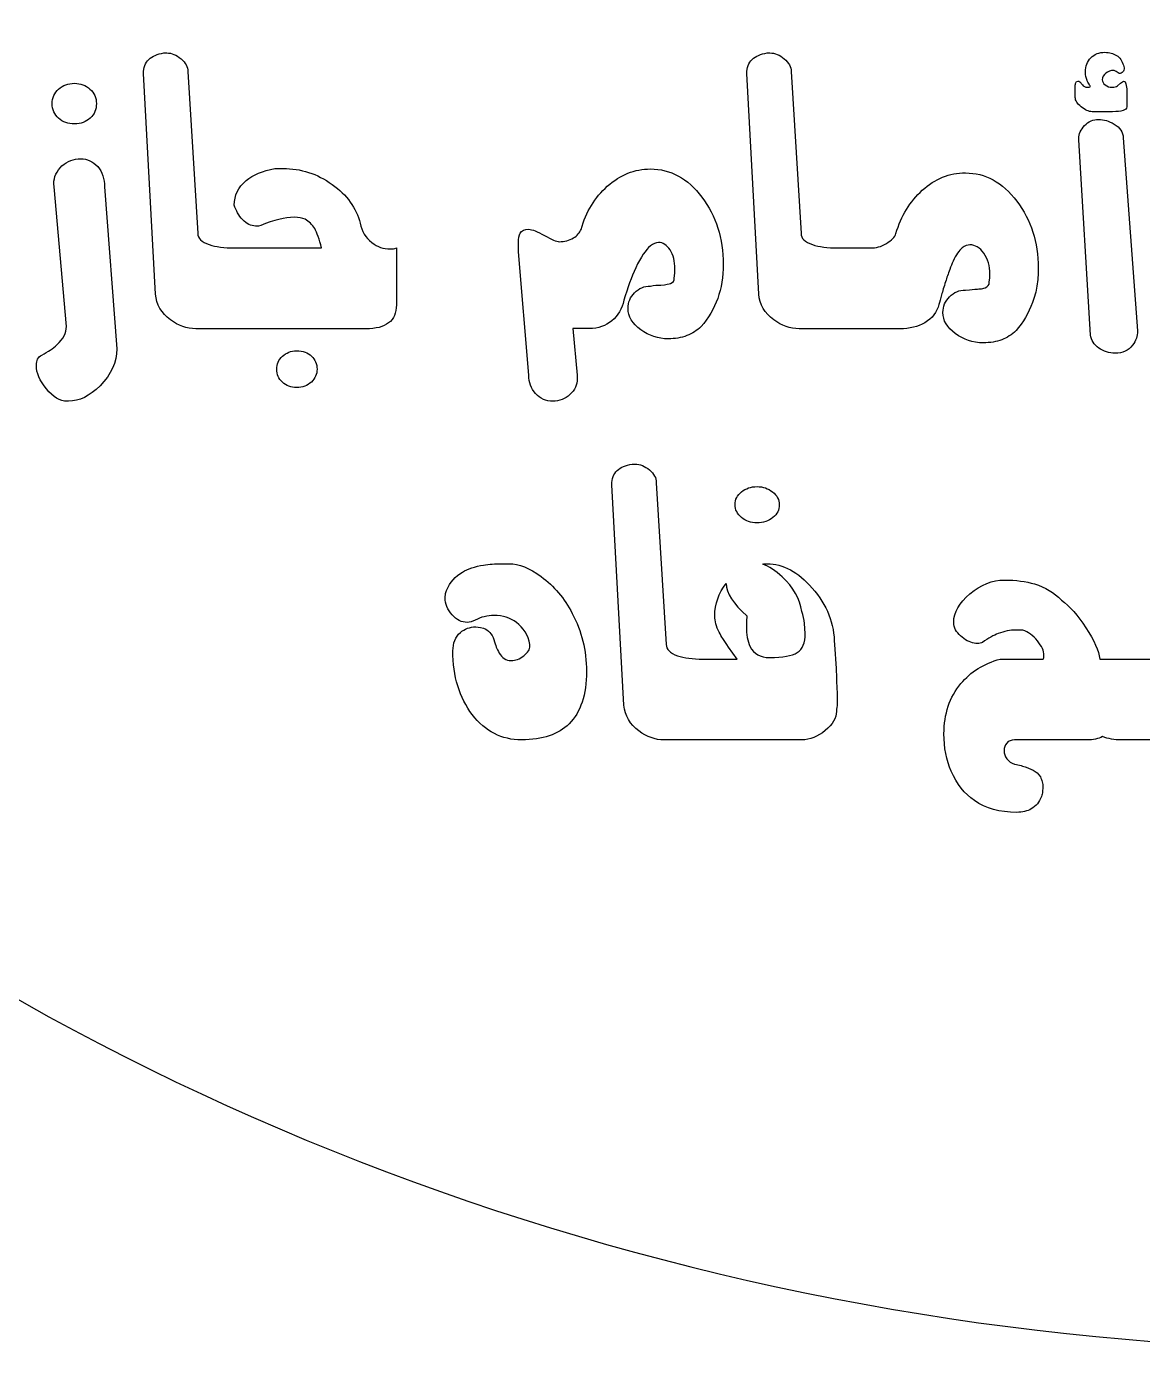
# Model space of a CAD drawing. Extents: x -11 to 3328, y 13 to 1701.
# Drawn here: x 2905.8 to 3017.5, y 781 to 913.3 of the extents above; entities that cross this region are included whole.
import ezdxf

# ---------------------------------------------------------------- set-up
doc = ezdxf.new("R2010")
doc.units = 0
doc.layers.add('H0107_Printing_Least_5', color=7, linetype='CONTINUOUS')

msp = doc.modelspace()

# ---------------------------------------------------------------- linework, layer by layer
at = {"layer": 'H0107_Printing_Least_5', "color": 1}
for points in [[(2919.574427, 910.695077), (2919.706427, 910.695077), (2919.871427, 910.695077)], [(2979.916426, 910.695077), (2980.047425, 910.695077), (2980.212425, 910.695077)], [(3015.585425, 909.457077), (3015.651425, 909.210077)], [(2918.750427, 886.565078), (2917.546427, 908.632077)], [(2921.998427, 908.830077), (2922.981427, 892.639078)], [(2979.092426, 886.565078), (2977.887426, 908.632077)], [(2982.339425, 908.830077), (2983.322425, 892.639078)], [(3015.139425, 908.632077), (3014.842425, 908.830077)], [(3010.749425, 906.238077), (3010.749425, 907.361077)], [(3011.211425, 907.802077), (3011.475425, 907.506077)], [(3012.003425, 907.262077), (3012.135425, 907.262077), (3012.284425, 907.329077)], [(3014.974425, 907.394077), (3015.288425, 907.658077)], [(3015.899425, 906.916077), (3015.899425, 905.315077)], [(3014.479425, 904.820077), (3012.449425, 904.820077)], [(3012.283425, 882.470078), (3011.096425, 902.014077), (3011.096425, 902.145077)], [(3015.548425, 902.211077), (3016.987425, 882.883078)], [(2930.696427, 899.141078), (2931.308427, 899.141078), (2931.506427, 899.141078)], [(2909.839427, 883.312078), (2908.619427, 897.312078), (2908.584427, 897.609078)], [(2913.651427, 897.310078), (2914.873427, 881.084078)], [(2929.275427, 893.431078), (2929.043427, 893.381078), (2928.762427, 893.381078)], [(2926.673427, 891.186078), (2935.359427, 891.186078)], [(2942.848426, 891.186078), (2942.848426, 885.937078)], [(2956.084426, 878.460078), (2955.061426, 890.789078), (2955.061426, 891.218078), (2955.061426, 891.648078)], [(2987.015425, 891.186078), (2990.216425, 891.186078)], [(2970.642426, 888.179078), (2970.708426, 888.656078), (2970.708426, 889.067078)], [(3002.150425, 887.761078), (3002.216425, 888.186078), (3002.216425, 888.545078)], [(2999.756425, 886.977078), (3000.186425, 887.010078), (3000.714425, 887.076078)], [(2942.848426, 885.937078), (2942.848426, 885.491078)], [(2939.811427, 883.098078), (2926.673427, 883.098078), (2926.458427, 883.098078), (2922.778427, 883.098078)], [(2960.508426, 883.115078), (2960.937426, 878.460078), (2960.937426, 878.278078), (2960.937426, 878.114078)], [(2962.142426, 883.115078), (2960.508426, 883.115078)], [(2993.220425, 883.098078), (2987.015425, 883.098078), (2986.800425, 883.098078), (2983.120425, 883.098078)], [(2910.036427, 875.852078), (2909.905427, 875.852078)], [(2966.422426, 869.567078), (2966.554426, 869.567078), (2966.719426, 869.567078)], [(2965.599426, 845.436079), (2964.394426, 867.504078)], [(2968.846426, 867.702078), (2969.829426, 851.510079)], [(2953.517426, 859.597079), (2954.145426, 859.597079)], [(2947.724426, 856.181079), (2947.757426, 856.610079)], [(2950.728426, 853.953079), (2950.332426, 853.771079), (2949.919426, 853.722079)], [(2977.889426, 854.374079), (2977.852426, 853.815079), (2977.852426, 853.334079)], [(2950.794426, 853.275079), (2951.272426, 853.210079), (2951.553426, 853.143079)], [(2983.736425, 852.626079), (2983.662425, 853.630079)], [(2998.625425, 853.337079), (2998.608425, 853.519079), (2998.592425, 853.749079)], [(3005.491425, 852.962079), (3005.012425, 852.962079), (3004.847425, 852.962079)], [(2956.208426, 851.368079), (2956.208426, 851.501079)], [(2973.521426, 850.057079), (2976.921426, 850.057079), (2976.079426, 851.248079)], [(2986.659425, 851.501079), (2986.841425, 849.105079)], [(3003.246425, 850.057079), (3007.554425, 850.057079), (3007.604425, 850.191079), (3007.620425, 850.425079)], [(3013.199425, 850.057079), (3015.064425, 850.057079), (3021.781424, 850.057079)], [(2986.923425, 846.709079), (2986.923425, 846.461079)], [(2986.923425, 846.461079), (2986.923425, 846.229079), (2986.923425, 846.048079), (2986.923425, 845.420079)], [(2983.407425, 841.970079), (2973.521426, 841.970079), (2973.306426, 841.970079), (2969.626426, 841.970079)], [(3011.978425, 841.970079), (3004.880425, 841.970079), (3004.682425, 841.970079)], [(3024.241424, 841.970079), (3015.361425, 841.970079)], [(3005.854425, 839.236079), (3006.531425, 838.939079)], [(3007.521425, 837.211079), (3007.471425, 836.799079)]]:
    msp.add_lwpolyline(points, dxfattribs=at)
for points in [[(2908.419427, 905.628077)], [(3001.605425, 890.661078)], [(2934.339427, 877.775078)], [(2913.205427, 877.404078)], [(2978.918426, 867.306078)], [(2960.136426, 843.589079)]]:
    msp.add_lwpolyline(points, close=True, dxfattribs=at)
for points in [[(2793.42343, 996.903075), (2793.42343, 869.308078), (2911.967427, 780.97908), (3039.562424, 780.97908)], [(2918.082427, 910.041077), (2918.439427, 910.376077), (2918.936427, 910.595077), (2919.574427, 910.695077)], [(2919.871427, 910.695077), (2920.365427, 910.695077), (2920.843427, 910.500077), (2921.305427, 910.109077)], [(2978.423426, 910.041077), (2978.780426, 910.376077), (2979.278426, 910.595077), (2979.916426, 910.695077)], [(2980.212425, 910.695077), (2980.707425, 910.695077), (2981.185425, 910.500077), (2981.646425, 910.109077)], [(3012.309425, 910.212077), (3012.666425, 910.578077), (3013.131425, 910.762077), (3013.703425, 910.762077)], [(3013.703425, 910.762077), (3014.166425, 910.762077), (3014.556425, 910.656077), (3014.875425, 910.448077)], [(2917.546427, 908.632077), (2917.546427, 909.236077), (2917.724427, 909.705077), (2918.082427, 910.041077)], [(2921.305427, 910.109077), (2921.767427, 909.718077), (2921.998427, 909.292077), (2921.998427, 908.830077)], [(2977.887426, 908.632077), (2977.887426, 909.236077), (2978.065426, 909.705077), (2978.423426, 910.041077)], [(2981.646425, 910.109077), (2982.108425, 909.718077), (2982.339425, 909.292077), (2982.339425, 908.830077)], [(3011.772425, 908.778077), (3011.772425, 909.367077), (3011.951425, 909.845077), (3012.309425, 910.212077)], [(3014.875425, 910.448077), (3015.194425, 910.238077), (3015.431425, 909.908077), (3015.585425, 909.457077)], [(3011.937425, 907.928077), (3011.827425, 908.195077), (3011.772425, 908.478077), (3011.772425, 908.778077)], [(3013.819425, 908.665077), (3013.577425, 908.500077), (3013.456425, 908.285077), (3013.456425, 908.021077)], [(3014.578425, 908.945077), (3014.292425, 908.945077), (3014.039425, 908.852077), (3013.819425, 908.665077)], [(3014.842425, 908.830077), (3014.765425, 908.885077), (3014.677425, 908.923077), (3014.578425, 908.945077)], [(3015.510425, 908.797077), (3015.417425, 908.687077), (3015.293425, 908.632077), (3015.139425, 908.632077)], [(3015.651425, 909.210077), (3015.651425, 909.044077), (3015.604425, 908.907077), (3015.510425, 908.797077)], [(2908.419427, 905.628077), (2908.419427, 906.222077), (2908.634427, 906.709077), (2909.062427, 907.088077)], [(2909.062427, 907.088077), (2909.492427, 907.468077), (2910.020427, 907.658077), (2910.647427, 907.658077)], [(2910.647427, 907.658077), (2911.252427, 907.658077), (2911.770427, 907.468077), (2912.199427, 907.088077)], [(2912.199427, 907.088077), (2912.628427, 906.709077), (2912.842427, 906.222077), (2912.842427, 905.628077)], [(3010.749425, 907.361077), (3010.749425, 907.504077), (3010.768425, 907.622077), (3010.807425, 907.716077)], [(3010.807425, 907.716077), (3010.845425, 907.810077), (3010.908425, 907.867077), (3010.996425, 907.889077)], [(3010.996425, 907.889077), (3011.073425, 907.889077), (3011.145425, 907.860077), (3011.211425, 907.802077)], [(3011.475425, 907.506077), (3011.552425, 907.343077), (3011.728425, 907.262077), (3012.003425, 907.262077)], [(3012.070425, 907.662077), (3011.992425, 907.806077), (3011.948425, 907.895077), (3011.937425, 907.928077)], [(3012.284425, 907.329077), (3012.218425, 907.407077), (3012.146425, 907.518077), (3012.070425, 907.662077)], [(3013.456425, 908.021077), (3013.456425, 907.823077), (3013.555425, 907.647077), (3013.753425, 907.493077)], [(3013.753425, 907.493077), (3013.918425, 907.339077), (3014.160425, 907.262077), (3014.479425, 907.262077)], [(3014.479425, 907.262077), (3014.666425, 907.262077), (3014.831425, 907.306077), (3014.974425, 907.394077)], [(3015.288425, 907.658077), (3015.420425, 907.790077), (3015.519425, 907.856077), (3015.585425, 907.856077)], [(3015.585425, 907.856077), (3015.706425, 907.856077), (3015.783425, 907.768077), (3015.816425, 907.592077)], [(3015.816425, 907.592077), (3015.871425, 907.394077), (3015.899425, 907.169077), (3015.899425, 906.916077)], [(2909.054427, 904.167077), (2908.631427, 904.547077), (2908.419427, 905.034077), (2908.419427, 905.628077)], [(2912.842427, 905.628077), (2912.842427, 905.044077), (2912.636427, 904.561077), (2912.223427, 904.176077)], [(3011.335425, 905.306077), (3010.944425, 905.631077), (3010.749425, 905.941077), (3010.749425, 906.238077)], [(2910.647427, 903.598077), (2910.009427, 903.598077), (2909.478427, 903.788077), (2909.054427, 904.167077)], [(2912.223427, 904.176077), (2911.811427, 903.790077), (2911.285427, 903.598077), (2910.647427, 903.598077)], [(3012.449425, 904.820077), (3012.097425, 904.820077), (3011.725425, 904.982077), (3011.335425, 905.306077)], [(3015.527425, 904.927077), (3015.280425, 904.855077), (3014.930425, 904.820077), (3014.479425, 904.820077)], [(3015.899425, 905.315077), (3015.899425, 905.127077), (3015.775425, 904.998077), (3015.527425, 904.927077)], [(3011.096425, 902.145077), (3011.096425, 902.586077), (3011.290425, 903.012077), (3011.681425, 903.424077)], [(3011.681425, 903.424077), (3012.071425, 903.837077), (3012.541425, 904.043077), (3013.091425, 904.043077)], [(3013.091425, 904.043077), (3013.608425, 904.043077), (3014.119425, 903.889077), (3014.625425, 903.582077)], [(3014.625425, 903.582077), (3015.240425, 903.229077), (3015.548425, 902.772077), (3015.548425, 902.211077)], [(2909.393427, 899.389078), (2909.965427, 899.873078), (2910.586427, 900.116077), (2911.258427, 900.116077)], [(2911.258427, 900.116077), (2911.918427, 900.116077), (2912.490427, 899.851078), (2912.975427, 899.323078)], [(2908.584427, 897.609078), (2908.584427, 898.290078), (2908.854427, 898.884078), (2909.393427, 899.389078)], [(2912.975427, 899.323078), (2913.426427, 898.772078), (2913.651427, 898.101078), (2913.651427, 897.310078)], [(2927.820427, 897.926078), (2928.525427, 898.503078), (2929.484427, 898.909078), (2930.696427, 899.141078)], [(2931.506427, 899.141078), (2933.292427, 899.141078), (2934.926427, 898.611078), (2936.408427, 897.549078)], [(2963.941426, 897.362078), (2965.250426, 898.516078), (2966.686426, 899.092078), (2968.249426, 899.092078)], [(2968.249426, 899.092078), (2970.263426, 899.092078), (2971.982426, 898.149078), (2973.407426, 896.264078)], [(2926.629427, 895.479078), (2926.629427, 896.444078), (2927.026427, 897.260078), (2927.820427, 897.926078)], [(2936.408427, 897.549078), (2937.891427, 896.486078), (2938.830427, 895.191078), (2939.227427, 893.662078)], [(2995.448425, 896.959078), (2996.725425, 898.117078), (2998.161425, 898.696078), (2999.756425, 898.696078)], [(2999.756425, 898.696078), (3001.748425, 898.696078), (3003.462425, 897.749078), (3004.898425, 895.857078)], [(2961.316426, 893.048078), (2961.822426, 894.805078), (2962.697426, 896.243078), (2963.941426, 897.362078)], [(2973.407426, 896.264078), (2974.832426, 894.379078), (2975.544426, 892.144078), (2975.544426, 889.561078)], [(2992.808425, 892.625078), (2993.336425, 894.389078), (2994.216425, 895.834078), (2995.448425, 896.959078)], [(2927.456427, 894.030078), (2927.081427, 894.419078), (2926.806427, 894.901078), (2926.629427, 895.479078)], [(3004.898425, 895.857078), (3006.334425, 893.964078), (3007.052425, 891.747078), (3007.052425, 889.205078)], [(2928.762427, 893.381078), (2928.310427, 893.381078), (2927.874427, 893.597078), (2927.456427, 894.030078)], [(2932.614427, 894.255078), (2931.710427, 894.255078), (2930.597427, 893.980078), (2929.275427, 893.431078)], [(2933.705427, 894.057078), (2933.441427, 894.190078), (2933.077427, 894.255078), (2932.614427, 894.255078)], [(2934.672427, 893.117078), (2934.436427, 893.535078), (2934.113427, 893.848078), (2933.705427, 894.057078)], [(2939.227427, 893.662078), (2939.370427, 892.859078), (2939.761427, 892.214078), (2940.401426, 891.730078)], [(2922.981427, 892.639078), (2922.981427, 892.160078), (2923.360427, 891.787078), (2924.118427, 891.519078)], [(2935.359427, 891.186078), (2935.138427, 892.055078), (2934.910427, 892.699078), (2934.672427, 893.117078)], [(2955.061426, 891.648078), (2955.061426, 892.132078), (2955.116426, 892.468078), (2955.226426, 892.655078)], [(2955.226426, 892.655078), (2955.380426, 892.919078), (2955.666426, 893.051078), (2956.084426, 893.051078)], [(2956.084426, 893.051078), (2956.425426, 893.051078), (2956.951426, 892.845078), (2957.660426, 892.432078)], [(2957.660426, 892.432078), (2958.370426, 892.019078), (2958.857426, 891.813078), (2959.121426, 891.813078)], [(2959.121426, 891.813078), (2959.671426, 891.813078), (2960.147426, 891.936078), (2960.549426, 892.184078)], [(2960.549426, 892.184078), (2960.950426, 892.430078), (2961.207426, 892.718078), (2961.316426, 893.048078)], [(2983.322425, 892.639078), (2983.322425, 892.160078), (2983.702425, 891.787078), (2984.460425, 891.519078)], [(2991.867425, 891.632078), (2992.384425, 891.952078), (2992.697425, 892.283078), (2992.808425, 892.625078)], [(2924.118427, 891.519078), (2924.767427, 891.297078), (2925.618427, 891.186078), (2926.673427, 891.186078)], [(2940.401426, 891.730078), (2940.952426, 891.301078), (2941.558426, 891.087078), (2942.220426, 891.087078)], [(2942.220426, 891.087078), (2942.451426, 891.087078), (2942.660426, 891.119078), (2942.848426, 891.186078)], [(2968.249426, 891.385078), (2967.786426, 891.012078), (2967.297426, 890.281078), (2966.780426, 889.194078)], [(2969.058426, 891.730078), (2968.782426, 891.730078), (2968.513426, 891.615078), (2968.249426, 891.385078)], [(2970.221426, 890.990078), (2969.896426, 891.484078), (2969.509426, 891.730078), (2969.058426, 891.730078)], [(2970.708426, 889.067078), (2970.708426, 889.856078), (2970.546426, 890.497078), (2970.221426, 890.990078)], [(2984.460425, 891.519078), (2985.108425, 891.297078), (2985.960425, 891.186078), (2987.015425, 891.186078)], [(2990.216425, 891.186078), (2990.524425, 891.186078), (2990.808425, 891.218078), (2991.067425, 891.285078)], [(2991.067425, 891.285078), (2991.325425, 891.351078), (2991.592425, 891.467078), (2991.867425, 891.632078)], [(2999.443425, 891.201078), (2999.124425, 890.937078), (2998.821425, 890.491078), (2998.535425, 889.862078)], [(3000.219425, 891.499078), (2999.955425, 891.499078), (2999.696425, 891.400078), (2999.443425, 891.201078)], [(3001.605425, 890.661078), (3001.198425, 891.220078), (3000.736425, 891.499078), (3000.219425, 891.499078)], [(2975.544426, 889.561078), (2975.544426, 888.296078), (2975.357426, 887.153078), (2974.983426, 886.131078)], [(2998.535425, 889.862078), (2998.425425, 889.631078), (2998.309425, 889.349078), (2998.188425, 889.018078)], [(3002.216425, 888.545078), (3002.216425, 889.397078), (3002.012425, 890.102078), (3001.605425, 890.661078)], [(2966.780426, 889.194078), (2966.351426, 888.282078), (2965.960426, 887.200078), (2965.608426, 885.948078)], [(2998.188425, 889.018078), (2998.034425, 888.600078), (2997.897425, 888.197078), (2997.776425, 887.811078)], [(3007.052425, 889.205078), (3007.052425, 888.534078), (3007.008425, 887.923078), (3006.920425, 887.373078)], [(2966.673426, 886.713078), (2967.107426, 887.153078), (2967.632426, 887.373078), (2968.249426, 887.373078)], [(2968.249426, 887.373078), (2968.612426, 887.439078), (2968.964426, 887.472078), (2969.305426, 887.472078)], [(2969.305426, 887.472078), (2969.811426, 887.527078), (2970.130426, 887.582078), (2970.263426, 887.636078)], [(2970.263426, 887.636078), (2970.515426, 887.735078), (2970.642426, 887.916078), (2970.642426, 888.179078)], [(2997.776425, 887.811078), (2997.611425, 887.282078), (2997.478425, 886.839078), (2997.380425, 886.480078)], [(2998.180425, 886.308078), (2998.626425, 886.754078), (2999.151425, 886.977078), (2999.756425, 886.977078)], [(3000.714425, 887.076078), (3000.868425, 887.076078), (3001.038425, 887.079078), (3001.225425, 887.084078)], [(3001.225425, 887.084078), (3001.412425, 887.089078), (3001.583425, 887.130078), (3001.737425, 887.206078)], [(3001.737425, 887.206078), (3002.012425, 887.304078), (3002.150425, 887.489078), (3002.150425, 887.761078)], [(3006.920425, 887.373078), (3006.832425, 886.822078), (3006.683425, 886.273078), (3006.474425, 885.722078)], [(2920.253427, 883.994078), (2919.350427, 884.657078), (2918.850427, 885.514078), (2918.750427, 886.565078)], [(2965.608426, 885.948078), (2965.410426, 885.113078), (2965.005426, 884.433078), (2964.395426, 883.905078)], [(2966.020426, 885.145078), (2966.020426, 885.750078), (2966.238426, 886.273078), (2966.673426, 886.713078)], [(2974.983426, 886.131078), (2974.609426, 885.109078), (2974.053426, 884.169078), (2973.316426, 883.312078)], [(2980.594425, 883.994078), (2979.692426, 884.657078), (2979.191426, 885.514078), (2979.092426, 886.565078)], [(2997.380425, 886.480078), (2997.281425, 886.122078), (2997.193425, 885.805078), (2997.115425, 885.529078)], [(2997.512425, 884.732078), (2997.512425, 885.337078), (2997.735425, 885.863078), (2998.180425, 886.308078)], [(3006.474425, 885.722078), (3006.089425, 884.677078), (3005.539425, 883.742078), (3004.823425, 882.917078)], [(2942.848426, 885.491078), (2942.848426, 884.677078), (2942.586426, 884.074078), (2942.064426, 883.684078)], [(2967.283426, 883.007078), (2966.442426, 883.618078), (2966.020426, 884.331078), (2966.020426, 885.145078)], [(2997.115425, 885.529078), (2996.918425, 884.757078), (2996.444425, 884.151078), (2995.696425, 883.710078)], [(2998.750425, 882.620078), (2997.924425, 883.235078), (2997.512425, 883.940078), (2997.512425, 884.732078)], [(2908.915427, 881.513078), (2909.531427, 882.097078), (2909.839427, 882.697078), (2909.839427, 883.312078)], [(2922.778427, 883.098078), (2921.886427, 883.098078), (2921.045427, 883.396078), (2920.253427, 883.994078)], [(2942.064426, 883.684078), (2941.541426, 883.293078), (2940.790426, 883.098078), (2939.811427, 883.098078)], [(2964.395426, 883.905078), (2963.784426, 883.378078), (2963.033426, 883.115078), (2962.142426, 883.115078)], [(2970.048426, 882.091078), (2969.047426, 882.091078), (2968.125426, 882.397078), (2967.283426, 883.007078)], [(2973.316426, 883.312078), (2972.931426, 882.927078), (2972.458426, 882.627078), (2971.896426, 882.413078)], [(2983.120425, 883.098078), (2982.228425, 883.098078), (2981.386425, 883.396078), (2980.594425, 883.994078)], [(2995.696425, 883.710078), (2995.003425, 883.302078), (2994.177425, 883.098078), (2993.220425, 883.098078)], [(3004.823425, 882.917078), (3004.406425, 882.509078), (3003.930425, 882.204078), (3003.396425, 882.001078)], [(2971.896426, 882.413078), (2971.335426, 882.199078), (2970.719426, 882.091078), (2970.048426, 882.091078)], [(3001.539425, 881.695078), (3000.505425, 881.695078), (2999.575425, 882.003078), (2998.750425, 882.620078)], [(3003.396425, 882.001078), (3002.862425, 881.797078), (3002.243425, 881.695078), (3001.539425, 881.695078)], [(3013.100425, 881.175078), (3012.611425, 881.521078), (3012.338425, 881.954078), (3012.283425, 882.470078)], [(3016.987425, 882.883078), (3016.987425, 882.377078), (3016.817425, 881.904078), (3016.476425, 881.464078)], [(2906.958427, 880.069078), (2907.041427, 880.240078), (2907.186427, 880.374078), (2907.395427, 880.473078)], [(2907.395427, 880.473078), (2908.001427, 880.793078), (2908.507427, 881.139078), (2908.915427, 881.513078)], [(2914.873427, 881.084078), (2914.873427, 879.764078), (2914.317427, 878.537078), (2913.205427, 877.404078)], [(2930.881427, 879.055078), (2930.881427, 879.561078), (2931.068427, 879.992078), (2931.443427, 880.350078)], [(2931.443427, 880.350078), (2931.817427, 880.708078), (2932.295427, 880.886078), (2932.878427, 880.886078)], [(2932.878427, 880.886078), (2933.494427, 880.886078), (2933.987427, 880.713078), (2934.356427, 880.366078)], [(2934.356427, 880.366078), (2934.724427, 880.020078), (2934.909427, 879.583078), (2934.909427, 879.055078)], [(3014.743425, 880.655078), (3014.137425, 880.655078), (3013.590425, 880.829078), (3013.100425, 881.175078)], [(3016.476425, 881.464078), (3016.057425, 880.925078), (3015.480425, 880.655078), (3014.743425, 880.655078)], [(2906.834427, 879.434078), (2906.834427, 879.687078), (2906.876427, 879.899078), (2906.958427, 880.069078)], [(2907.841427, 877.082078), (2907.170427, 877.902078), (2906.834427, 878.685078), (2906.834427, 879.434078)], [(2931.443427, 877.767078), (2931.068427, 878.097078), (2930.881427, 878.526078), (2930.881427, 879.055078)], [(2934.909427, 879.055078), (2934.909427, 878.570078), (2934.719427, 878.144078), (2934.339427, 877.775078)], [(2932.878427, 877.222078), (2932.306427, 877.222078), (2931.827427, 877.404078), (2931.443427, 877.767078)], [(2934.339427, 877.775078), (2933.960427, 877.406078), (2933.473427, 877.222078), (2932.878427, 877.222078)], [(2956.775426, 876.611078), (2956.315426, 877.117078), (2956.084426, 877.734078), (2956.084426, 878.460078)], [(2960.937426, 878.114078), (2960.937426, 877.486078), (2960.693426, 876.953078), (2960.205426, 876.512078)], [(2909.905427, 875.852078), (2909.200427, 875.852078), (2908.512427, 876.262078), (2907.841427, 877.082078)], [(2913.205427, 877.404078), (2912.171427, 876.369078), (2911.115427, 875.852078), (2910.036427, 875.852078)], [(2958.502426, 875.852078), (2957.811426, 875.852078), (2957.236426, 876.105078), (2956.775426, 876.611078)], [(2960.205426, 876.512078), (2959.717426, 876.073078), (2959.149426, 875.852078), (2958.502426, 875.852078)], [(2964.394426, 867.504078), (2964.394426, 868.107078), (2964.572426, 868.577078), (2964.930426, 868.913078)], [(2964.930426, 868.913078), (2965.287426, 869.248078), (2965.785426, 869.466078), (2966.422426, 869.567078)], [(2966.719426, 869.567078), (2967.214426, 869.567078), (2967.692426, 869.371078), (2968.154426, 868.981078)], [(2968.154426, 868.981078), (2968.615426, 868.590078), (2968.846426, 868.163078), (2968.846426, 867.702078)], [(2977.366426, 866.786078), (2977.796426, 867.132078), (2978.313426, 867.306078), (2978.918426, 867.306078)], [(2978.918426, 867.306078), (2979.512426, 867.306078), (2980.032425, 867.129078), (2980.478425, 866.777078)], [(2976.723426, 865.507078), (2976.723426, 866.013078), (2976.937426, 866.439078), (2977.366426, 866.786078)], [(2980.478425, 866.777078), (2980.924425, 866.425078), (2981.146425, 866.002078), (2981.146425, 865.507078)], [(2977.366426, 864.219078), (2976.937426, 864.571078), (2976.723426, 865.001078), (2976.723426, 865.507078)], [(2981.146425, 865.507078), (2981.146425, 864.989078), (2980.932425, 864.558078), (2980.503425, 864.211078)], [(2978.918426, 863.691078), (2978.313426, 863.691078), (2977.796426, 863.866078), (2977.366426, 864.219078)], [(2980.503425, 864.211078), (2980.073425, 863.864078), (2979.545426, 863.691078), (2978.918426, 863.691078)], [(2949.457426, 858.756079), (2950.007426, 859.075079), (2950.706426, 859.312079), (2951.553426, 859.466079)], [(2951.553426, 859.466079), (2951.839426, 859.510079), (2952.134426, 859.542079), (2952.436426, 859.565079)], [(2952.436426, 859.565079), (2952.739426, 859.586079), (2953.099426, 859.597079), (2953.517426, 859.597079)], [(2954.145426, 859.597079), (2955.091426, 859.597079), (2956.153426, 859.168079), (2957.330426, 858.309079)], [(2979.510426, 859.560079), (2979.650426, 859.570079), (2979.781426, 859.597079), (2979.925426, 859.597079)], [(2981.442425, 858.273079), (2980.761425, 858.897079), (2980.120425, 859.310079), (2979.510426, 859.560079)], [(2979.925426, 859.597079), (2981.520425, 859.597079), (2983.028425, 858.783079), (2984.447425, 857.152079)], [(2947.889426, 856.990079), (2948.219426, 857.738079), (2948.741426, 858.327079), (2949.457426, 858.756079)], [(2957.330426, 858.309079), (2958.617426, 857.361079), (2959.652426, 856.133079), (2960.433426, 854.625079)], [(2983.402425, 854.819079), (2983.229425, 856.081079), (2982.576425, 857.233079), (2981.442425, 858.273079)], [(3000.218425, 856.589079), (3001.301425, 857.505079), (3002.448425, 857.963079), (3003.659425, 857.963079)], [(3003.659425, 857.963079), (3004.814425, 857.963079), (3005.821425, 857.831079), (3006.679425, 857.567079)], [(2947.757426, 856.610079), (2947.790426, 856.775079), (2947.834426, 856.901079), (2947.889426, 856.990079)], [(2974.692426, 854.340079), (2974.692426, 855.594079), (2975.086426, 856.679079), (2975.826426, 857.614079)], [(2975.826426, 857.614079), (2975.872426, 856.672079), (2976.555426, 855.592079), (2977.889426, 854.374079)], [(2984.447425, 857.152079), (2985.922425, 855.478079), (2986.659425, 853.593079), (2986.659425, 851.501079)], [(2998.592425, 853.749079), (2998.592425, 854.726079), (2999.133425, 855.673079), (3000.218425, 856.589079)], [(3006.679425, 857.567079), (3007.725425, 857.237079), (3008.621425, 856.704079), (3009.370425, 855.966079)], [(2948.409426, 854.497079), (2947.952426, 855.015079), (2947.724426, 855.575079), (2947.724426, 856.181079)], [(3009.370425, 855.966079), (3010.184425, 855.361079), (3011.001425, 854.431079), (3011.821425, 853.177079)], [(2949.919426, 853.722079), (2949.369426, 853.722079), (2948.865426, 853.980079), (2948.409426, 854.497079)], [(2952.626426, 854.414079), (2951.944426, 854.414079), (2951.311426, 854.260079), (2950.728426, 853.953079)], [(2954.854426, 853.722079), (2954.227426, 854.184079), (2953.484426, 854.414079), (2952.626426, 854.414079)], [(2960.433426, 854.625079), (2961.380426, 852.851079), (2961.853426, 850.918079), (2961.853426, 848.826079)], [(2975.138426, 852.736079), (2974.841426, 853.320079), (2974.692426, 853.855079), (2974.692426, 854.340079)], [(2983.662425, 853.630079), (2983.613425, 854.027079), (2983.526425, 854.423079), (2983.402425, 854.819079)], [(2948.500426, 850.879079), (2948.500426, 851.651079), (2948.747426, 852.262079), (2949.242426, 852.714079)], [(2949.242426, 852.714079), (2949.672426, 853.088079), (2950.189426, 853.275079), (2950.794426, 853.275079)], [(2951.553426, 853.143079), (2952.048426, 852.966079), (2952.395426, 852.590079), (2952.593426, 852.015079)], [(2956.208426, 851.501079), (2956.010426, 852.451079), (2955.558426, 853.191079), (2954.854426, 853.722079)], [(2975.501426, 852.099079), (2975.358426, 852.314079), (2975.237426, 852.527079), (2975.138426, 852.736079)], [(2977.852426, 853.334079), (2977.852426, 852.541079), (2977.976426, 851.859079), (2978.222426, 851.289079)], [(2982.940425, 850.713079), (2983.471425, 851.047079), (2983.736425, 851.686079), (2983.736425, 852.626079)], [(2999.598425, 852.111079), (2999.125425, 852.446079), (2998.800425, 852.855079), (2998.625425, 853.337079)], [(3003.048425, 852.604079), (3002.586425, 852.441079), (3002.058425, 852.147079), (3001.463425, 851.723079)], [(3004.847425, 852.962079), (3004.231425, 852.962079), (3003.631425, 852.842079), (3003.048425, 852.604079)], [(3006.968425, 851.885079), (3006.533425, 852.414079), (3006.041425, 852.773079), (3005.491425, 852.962079)], [(3011.821425, 853.177079), (3012.640425, 851.922079), (3013.100425, 850.882079), (3013.199425, 850.057079)], [(2952.593426, 852.015079), (2952.692426, 851.684079), (2952.775426, 851.432079), (2952.841426, 851.261079)], [(2952.841426, 851.261079), (2952.906426, 851.089079), (2953.006426, 850.885079), (2953.138426, 850.647079)], [(2955.589426, 850.389079), (2956.001426, 850.710079), (2956.208426, 851.036079), (2956.208426, 851.368079)], [(2969.829426, 851.510079), (2969.829426, 851.032079), (2970.208426, 850.659079), (2970.967426, 850.391079)], [(2976.079426, 851.248079), (2975.837426, 851.600079), (2975.644426, 851.884079), (2975.501426, 852.099079)], [(2978.222426, 851.289079), (2978.592426, 850.571079), (2979.246426, 850.213079), (2980.183425, 850.213079)], [(3000.952425, 851.608079), (3000.523425, 851.608079), (3000.072425, 851.776079), (2999.598425, 852.111079)], [(3001.463425, 851.723079), (3001.332425, 851.647079), (3001.161425, 851.608079), (3000.952425, 851.608079)], [(3007.620425, 850.425079), (3007.620425, 850.869079), (3007.403425, 851.356079), (3006.968425, 851.885079)], [(2948.987426, 847.375079), (2948.662426, 848.444079), (2948.500426, 849.611079), (2948.500426, 850.879079)], [(2953.138426, 850.647079), (2953.270426, 850.409079), (2953.437426, 850.226079), (2953.641426, 850.100079)], [(2953.641426, 850.100079), (2953.845426, 849.972079), (2954.073426, 849.909079), (2954.326426, 849.909079)], [(2954.326426, 849.909079), (2954.755426, 849.909079), (2955.176426, 850.069079), (2955.589426, 850.389079)], [(2970.967426, 850.391079), (2971.615426, 850.169079), (2972.467426, 850.057079), (2973.521426, 850.057079)], [(2980.183425, 850.213079), (2981.491425, 850.213079), (2982.409425, 850.380079), (2982.940425, 850.713079)], [(2999.301425, 847.600079), (3000.281425, 848.777079), (3001.596425, 849.596079), (3003.246425, 850.057079)], [(2961.853426, 848.826079), (2961.853426, 846.480079), (2961.281426, 844.734079), (2960.136426, 843.589079)], [(2986.841425, 849.105079), (2986.841425, 848.741079), (2986.854425, 848.273079), (2986.882425, 847.700079)], [(2950.431426, 844.498079), (2949.792426, 845.347079), (2949.311426, 846.306079), (2948.987426, 847.375079)], [(2986.882425, 847.700079), (2986.909425, 847.128079), (2986.923425, 846.797079), (2986.923425, 846.709079)], [(2997.617425, 842.588079), (2997.617425, 844.578079), (2998.179425, 846.249079), (2999.301425, 847.600079)], [(2967.101426, 842.865079), (2966.198426, 843.529079), (2965.698426, 844.386079), (2965.599426, 845.436079)], [(2986.857425, 844.808079), (2986.857425, 844.171079), (2986.483425, 843.538079), (2985.735425, 842.910079)], [(2986.923425, 845.420079), (2986.890425, 845.145079), (2986.868425, 844.941079), (2986.857425, 844.808079)], [(2955.366426, 841.970079), (2953.385426, 841.970079), (2951.740426, 842.813079), (2950.431426, 844.498079)], [(2960.136426, 843.589079), (2959.057426, 842.509079), (2957.468426, 841.970079), (2955.366426, 841.970079)], [(2969.626426, 841.970079), (2968.735426, 841.970079), (2967.893426, 842.268079), (2967.101426, 842.865079)], [(2985.735425, 842.910079), (2984.987425, 842.283079), (2984.211425, 841.970079), (2983.407425, 841.970079)], [(2998.344425, 838.829079), (2997.860425, 839.940079), (2997.617425, 841.193079), (2997.617425, 842.588079)], [(3004.682425, 841.970079), (3004.341425, 841.970079), (3004.080425, 841.865079), (3003.898425, 841.657079)], [(3013.485425, 842.302079), (3013.035425, 842.085079), (3012.534425, 841.970079), (3011.978425, 841.970079)], [(3015.361425, 841.970079), (3014.670425, 841.970079), (3014.047425, 842.084079), (3013.485425, 842.302079)], [(3003.898425, 841.657079), (3003.717425, 841.448079), (3003.626425, 841.190079), (3003.626425, 840.883079)], [(3003.626425, 840.883079), (3003.626425, 840.619079), (3003.719425, 840.356079), (3003.906425, 840.092079)], [(3003.906425, 840.092079), (3004.093425, 839.829079), (3004.352425, 839.648079), (3004.682425, 839.548079)], [(3004.682425, 839.548079), (3005.155425, 839.450079), (3005.546425, 839.346079), (3005.854425, 839.236079)], [(3000.671425, 835.894079), (2999.670425, 836.576079), (2998.894425, 837.554079), (2998.344425, 838.829079)], [(3006.531425, 838.939079), (3006.828425, 838.797079), (3007.070425, 838.572079), (3007.257425, 838.264079)], [(3007.257425, 838.264079), (3007.345425, 838.100079), (3007.411425, 837.938079), (3007.455425, 837.778079)], [(3007.471425, 836.799079), (3007.461425, 836.634079), (3007.422425, 836.469079), (3007.356425, 836.305079)], [(3007.455425, 837.778079), (3007.499425, 837.619079), (3007.521425, 837.430079), (3007.521425, 837.211079)], [(3004.880425, 834.723079), (3003.218425, 834.723079), (3001.815425, 835.114079), (3000.671425, 835.894079)], [(3007.356425, 836.305079), (3007.158425, 835.756079), (3006.822425, 835.344079), (3006.349425, 835.070079)], [(3006.349425, 835.070079), (3005.953425, 834.839079), (3005.463425, 834.723079), (3004.880425, 834.723079)]]:
    msp.add_open_spline(points, degree=3, dxfattribs=at)

doc.saveas('drawing.dxf')
